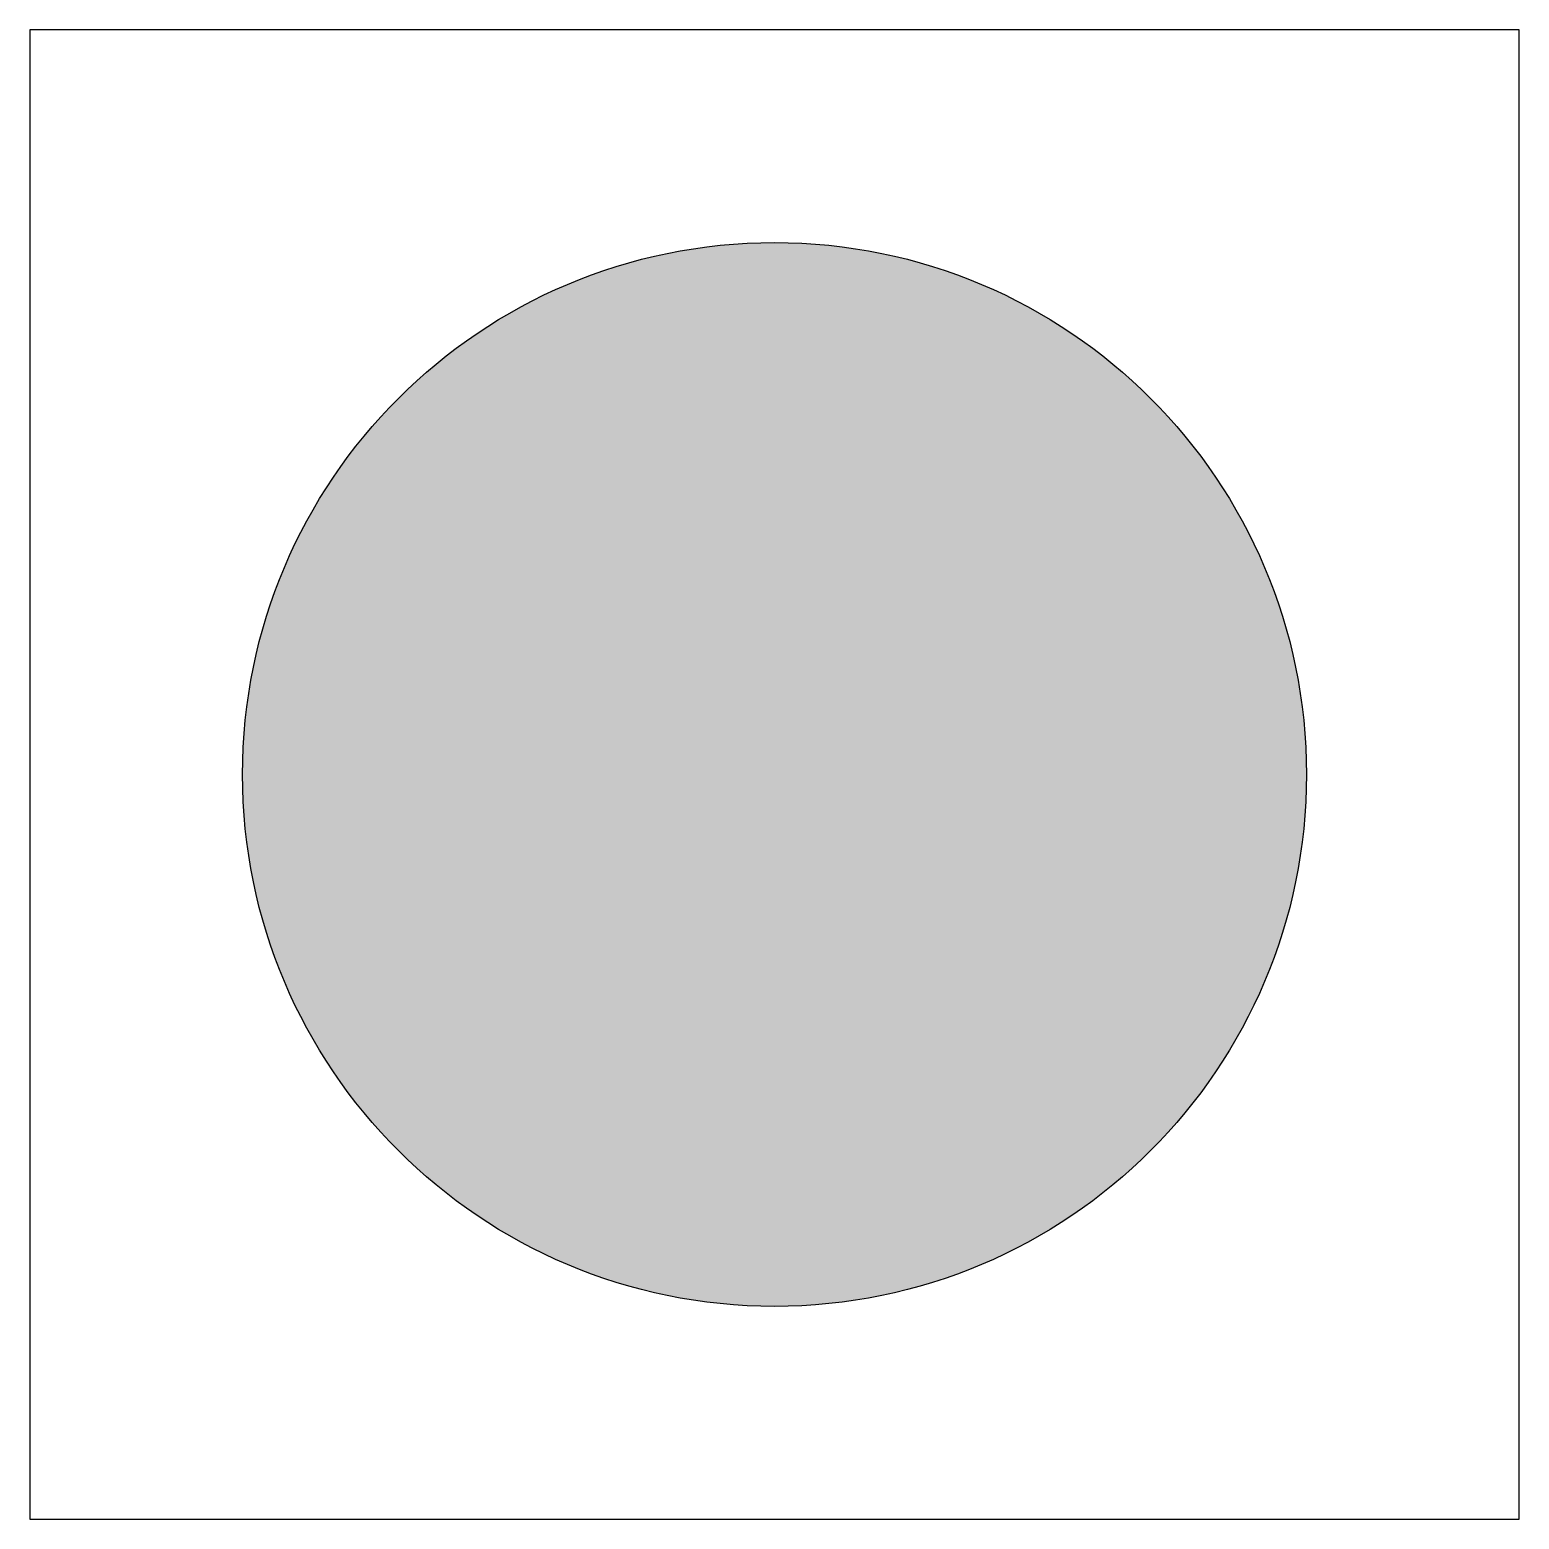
# Model space of a CAD drawing. Header units: millimetres. Extents: x -2964.402 to -2964.192, y 3745.357 to 3745.567.
import ezdxf

# ---------------------------------------------------------------- set-up
doc = ezdxf.new("R2010")
doc.units = ezdxf.units.MM
doc.header["$LTSCALE"] = 10
doc.layers.add('ELE_LUMINÁRIAS', color=4, linetype='Continuous')

msp = doc.modelspace()

# ---------------------------------------------------------------- hatches: boundary and pattern name
at = {"layer": 'ELE_LUMINÁRIAS'}
msp.add_hatch(color=1, dxfattribs=at).paths.add_polyline_path([(-2964.22156, 3745.46224, 1), (-2964.37156, 3745.46224, 1)])

# ---------------------------------------------------------------- linework, layer by layer
at = {"layer": 'ELE_LUMINÁRIAS', "color": 2}
msp.add_lwpolyline([(-2964.40156, 3745.35724), (-2964.19156, 3745.35724), (-2964.19156, 3745.56724), (-2964.40156, 3745.56724)], close=True, dxfattribs=at)
at = {"layer": 'ELE_LUMINÁRIAS', "color": 4}
msp.add_circle((-2964.29656, 3745.46224), 0.075, dxfattribs=at)

doc.saveas('drawing.dxf')
